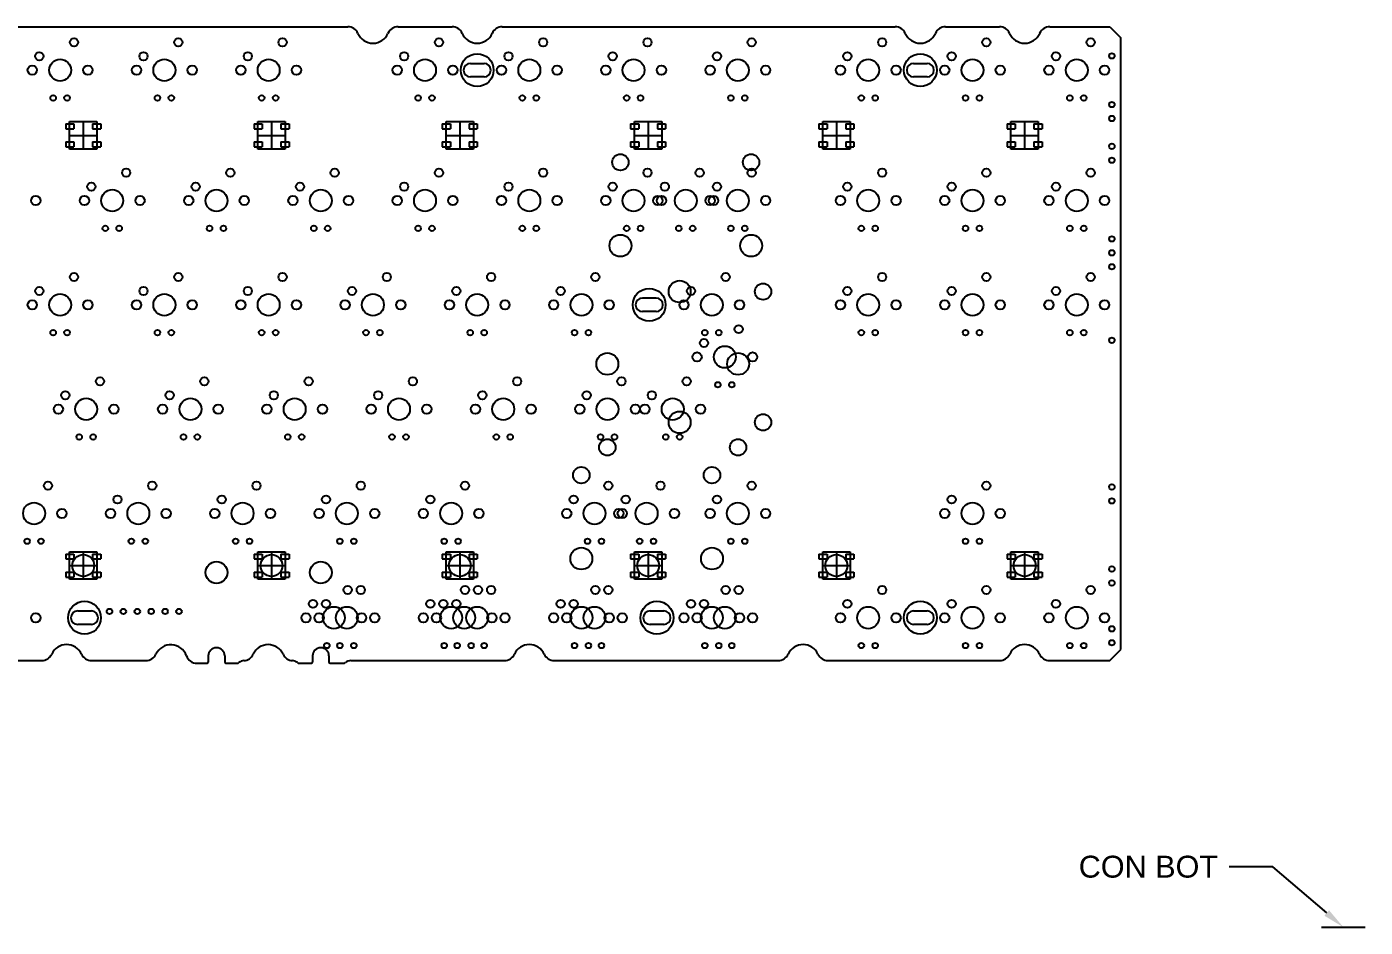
# Model space of a CAD drawing. Header units: millimetres. Extents: x 439 to 1009, y -254 to 714.
# Drawn here: x 731.4 to 975.9, y 532.5 to 697 of the extents above; entities that cross this region are included whole.
import ezdxf
from ezdxf import colors
from ezdxf.entities.mleader import LeaderData, LeaderLine
from ezdxf.math import Vec2, Vec3

# ---------------------------------------------------------------- set-up
doc = ezdxf.new("R2010")
doc.units = ezdxf.units.MM
doc.layers.add('b87', color=210, linetype='Continuous')
doc.layers.add('b87ex', color=220, linetype='Continuous')
doc.styles.get("Standard").update_dxf_attribs({"font": 'arial.ttf'})

msp = doc.modelspace()

# ---------------------------------------------------------------- linework, layer by layer
at = {"layer": 'b87'}
for p, q in [((703.98, 696.97), (790.07, 696.97)), ((799.23, 696.97), (809.12, 696.97)), ((818.28, 696.97), (890.08, 696.97)), ((899.24, 696.97), (909.13, 696.97)), ((918.29, 696.97), (929.26, 696.97)), ((929.26, 696.97), (931.26, 694.97)), ((931.26, 583.21), (931.26, 694.97)), ((738.53, 679.24), (738.53, 678.34)), ((738.53, 679.24), (740.03, 679.24)), ((738.53, 678.34), (740.03, 678.34)), ((739.23, 679.64), (744.23, 679.64)), ((739.23, 674.64), (739.23, 679.64)), ((740.03, 679.24), (740.03, 678.34)), ((741.73, 679.64), (741.73, 674.64)), ((743.43, 679.24), (743.43, 678.34)), ((743.43, 679.24), (744.93, 679.24)), ((743.43, 678.34), (744.93, 678.34)), ((744.23, 679.64), (744.23, 674.64)), ((744.93, 679.24), (744.93, 678.34)), ((772.93, 679.24), (772.93, 678.34)), ((772.93, 679.24), (774.43, 679.24)), ((772.93, 678.34), (774.43, 678.34)), ((773.63, 679.64), (778.63, 679.64)), ((773.63, 674.64), (773.63, 679.64)), ((774.43, 679.24), (774.43, 678.34)), ((776.13, 679.64), (776.13, 674.64)), ((777.83, 679.24), (777.83, 678.34)), ((777.83, 679.24), (779.33, 679.24)), ((777.83, 678.34), (779.33, 678.34)), ((778.63, 679.64), (778.63, 674.64)), ((779.33, 679.24), (779.33, 678.34)), ((807.32, 679.24), (807.32, 678.34)), ((807.32, 679.24), (808.82, 679.24)), ((807.32, 678.34), (808.82, 678.34)), ((808.02, 679.64), (813.02, 679.64)), ((808.02, 674.64), (808.02, 679.64)), ((808.82, 679.24), (808.82, 678.34)), ((810.52, 679.64), (810.52, 674.64)), ((812.22, 679.24), (812.22, 678.34)), ((812.22, 679.24), (813.72, 679.24)), ((812.22, 678.34), (813.72, 678.34)), ((813.02, 679.64), (813.02, 674.64)), ((813.72, 679.24), (813.72, 678.34)), ((841.72, 679.24), (841.72, 678.34)), ((841.72, 679.24), (843.22, 679.24)), ((841.72, 678.34), (843.22, 678.34)), ((842.42, 679.64), (847.42, 679.64)), ((842.42, 674.64), (842.42, 679.64)), ((843.22, 679.24), (843.22, 678.34)), ((844.92, 679.64), (844.92, 674.64)), ((846.62, 679.24), (846.62, 678.34)), ((846.62, 679.24), (848.12, 679.24)), ((846.62, 678.34), (848.12, 678.34)), ((847.42, 679.64), (847.42, 674.64)), ((848.12, 679.24), (848.12, 678.34)), ((876.12, 679.24), (876.12, 678.34)), ((876.12, 679.24), (877.62, 679.24)), ((876.12, 678.34), (877.62, 678.34)), ((876.82, 679.64), (881.82, 679.64)), ((876.82, 674.64), (876.82, 679.64)), ((877.62, 679.24), (877.62, 678.34)), ((879.32, 679.64), (879.32, 674.64)), ((881.02, 679.24), (881.02, 678.34)), ((881.02, 679.24), (882.52, 679.24)), ((881.02, 678.34), (882.52, 678.34)), ((881.82, 679.64), (881.82, 674.64)), ((882.52, 679.24), (882.52, 678.34)), ((910.51, 679.24), (910.51, 678.34)), ((910.51, 679.24), (912.01, 679.24)), ((910.51, 678.34), (912.01, 678.34)), ((911.21, 679.64), (916.21, 679.64)), ((911.21, 674.64), (911.21, 679.64)), ((912.01, 679.24), (912.01, 678.34)), ((913.71, 679.64), (913.71, 674.64)), ((915.41, 679.24), (915.41, 678.34)), ((915.41, 679.24), (916.91, 679.24)), ((915.41, 678.34), (916.91, 678.34)), ((916.21, 679.64), (916.21, 674.64)), ((916.91, 679.24), (916.91, 678.34)), ((738.53, 675.94), (738.53, 675.04)), ((738.53, 675.94), (740.03, 675.94)), ((738.53, 675.04), (740.03, 675.04)), ((739.23, 677.14), (744.23, 677.14)), ((740.03, 675.94), (740.03, 675.04)), ((743.43, 675.94), (743.43, 675.04)), ((743.43, 675.94), (744.93, 675.94)), ((743.43, 675.04), (744.93, 675.04)), ((744.93, 675.94), (744.93, 675.04)), ((772.93, 675.94), (772.93, 675.04)), ((772.93, 675.94), (774.43, 675.94)), ((772.93, 675.04), (774.43, 675.04)), ((773.63, 677.14), (778.63, 677.14)), ((774.43, 675.94), (774.43, 675.04)), ((777.83, 675.94), (777.83, 675.04)), ((777.83, 675.94), (779.33, 675.94)), ((777.83, 675.04), (779.33, 675.04)), ((779.33, 675.94), (779.33, 675.04)), ((807.32, 675.94), (807.32, 675.04)), ((807.32, 675.94), (808.82, 675.94)), ((807.32, 675.04), (808.82, 675.04)), ((808.02, 677.14), (813.02, 677.14)), ((808.82, 675.94), (808.82, 675.04)), ((812.22, 675.94), (812.22, 675.04)), ((812.22, 675.94), (813.72, 675.94)), ((812.22, 675.04), (813.72, 675.04)), ((813.72, 675.94), (813.72, 675.04)), ((841.72, 675.94), (841.72, 675.04)), ((841.72, 675.94), (843.22, 675.94)), ((841.72, 675.04), (843.22, 675.04)), ((842.42, 677.14), (847.42, 677.14)), ((843.22, 675.94), (843.22, 675.04)), ((846.62, 675.94), (846.62, 675.04)), ((846.62, 675.94), (848.12, 675.94)), ((846.62, 675.04), (848.12, 675.04)), ((848.12, 675.94), (848.12, 675.04)), ((876.12, 675.94), (876.12, 675.04)), ((876.12, 675.94), (877.62, 675.94)), ((876.12, 675.04), (877.62, 675.04)), ((876.82, 677.14), (881.82, 677.14)), ((877.62, 675.94), (877.62, 675.04)), ((881.02, 675.94), (881.02, 675.04)), ((881.02, 675.94), (882.52, 675.94)), ((881.02, 675.04), (882.52, 675.04)), ((882.52, 675.94), (882.52, 675.04)), ((910.51, 675.94), (910.51, 675.04)), ((910.51, 675.94), (912.01, 675.94)), ((910.51, 675.04), (912.01, 675.04)), ((911.21, 677.14), (916.21, 677.14)), ((912.01, 675.94), (912.01, 675.04)), ((915.41, 675.94), (915.41, 675.04)), ((915.41, 675.94), (916.91, 675.94)), ((915.41, 675.04), (916.91, 675.04)), ((916.91, 675.94), (916.91, 675.04)), ((744.23, 674.64), (739.23, 674.64)), ((778.63, 674.64), (773.63, 674.64)), ((813.02, 674.64), (808.02, 674.64)), ((847.42, 674.64), (842.42, 674.64)), ((881.82, 674.64), (876.82, 674.64)), ((916.21, 674.64), (911.21, 674.64)), ((738.53, 600.66), (738.53, 599.76)), ((738.53, 600.66), (740.03, 600.66)), ((738.53, 599.76), (740.03, 599.76)), ((739.23, 601.06), (744.23, 601.06)), ((739.23, 596.06), (739.23, 601.06)), ((740.03, 600.66), (740.03, 599.76)), ((741.73, 601.06), (741.73, 596.06)), ((743.43, 600.66), (743.43, 599.76)), ((743.43, 600.66), (744.93, 600.66)), ((743.43, 599.76), (744.93, 599.76)), ((744.23, 601.06), (744.23, 596.06)), ((744.93, 600.66), (744.93, 599.76)), ((772.93, 600.66), (772.93, 599.76)), ((772.93, 600.66), (774.43, 600.66)), ((772.93, 599.76), (774.43, 599.76)), ((773.63, 601.06), (778.63, 601.06)), ((773.63, 596.06), (773.63, 601.06)), ((774.43, 600.66), (774.43, 599.76)), ((776.13, 601.06), (776.13, 596.06)), ((777.83, 600.66), (777.83, 599.76)), ((777.83, 600.66), (779.33, 600.66)), ((777.83, 599.76), (779.33, 599.76)), ((778.63, 601.06), (778.63, 596.06)), ((779.33, 600.66), (779.33, 599.76)), ((807.32, 600.66), (807.32, 599.76)), ((807.32, 600.66), (808.82, 600.66)), ((807.32, 599.76), (808.82, 599.76)), ((808.02, 601.06), (813.02, 601.06)), ((808.02, 596.06), (808.02, 601.06)), ((808.82, 600.66), (808.82, 599.76)), ((810.52, 601.06), (810.52, 596.06)), ((812.22, 600.66), (812.22, 599.76)), ((812.22, 600.66), (813.72, 600.66)), ((812.22, 599.76), (813.72, 599.76)), ((813.02, 601.06), (813.02, 596.06)), ((813.72, 600.66), (813.72, 599.76)), ((841.72, 600.66), (841.72, 599.76)), ((841.72, 600.66), (843.22, 600.66)), ((841.72, 599.76), (843.22, 599.76)), ((842.42, 601.06), (847.42, 601.06)), ((842.42, 596.06), (842.42, 601.06)), ((843.22, 600.66), (843.22, 599.76)), ((844.92, 601.06), (844.92, 596.06)), ((846.62, 600.66), (846.62, 599.76)), ((846.62, 600.66), (848.12, 600.66)), ((846.62, 599.76), (848.12, 599.76)), ((847.42, 601.06), (847.42, 596.06)), ((848.12, 600.66), (848.12, 599.76)), ((876.12, 600.66), (876.12, 599.76)), ((876.12, 600.66), (877.62, 600.66)), ((876.12, 599.76), (877.62, 599.76)), ((876.82, 601.06), (881.82, 601.06)), ((876.82, 596.06), (876.82, 601.06)), ((877.62, 600.66), (877.62, 599.76)), ((879.32, 601.06), (879.32, 596.06)), ((881.02, 600.66), (881.02, 599.76)), ((881.02, 600.66), (882.52, 600.66)), ((881.02, 599.76), (882.52, 599.76)), ((881.82, 601.06), (881.82, 596.06)), ((882.52, 600.66), (882.52, 599.76)), ((910.51, 600.66), (910.51, 599.76)), ((910.51, 600.66), (912.01, 600.66)), ((910.51, 599.76), (912.01, 599.76)), ((911.21, 601.06), (916.21, 601.06)), ((911.21, 596.06), (911.21, 601.06)), ((912.01, 600.66), (912.01, 599.76)), ((913.71, 601.06), (913.71, 596.06)), ((915.41, 600.66), (915.41, 599.76)), ((915.41, 600.66), (916.91, 600.66)), ((915.41, 599.76), (916.91, 599.76)), ((916.21, 601.06), (916.21, 596.06)), ((916.91, 600.66), (916.91, 599.76)), ((738.53, 597.36), (738.53, 596.46)), ((738.53, 597.36), (740.03, 597.36)), ((739.23, 598.56), (744.23, 598.56)), ((740.03, 597.36), (740.03, 596.46)), ((743.43, 597.36), (743.43, 596.46)), ((743.43, 597.36), (744.93, 597.36)), ((744.93, 597.36), (744.93, 596.46)), ((772.93, 597.36), (772.93, 596.46)), ((772.93, 597.36), (774.43, 597.36)), ((773.63, 598.56), (778.63, 598.56)), ((774.43, 597.36), (774.43, 596.46)), ((777.83, 597.36), (777.83, 596.46)), ((777.83, 597.36), (779.33, 597.36)), ((779.33, 597.36), (779.33, 596.46)), ((807.32, 597.36), (807.32, 596.46)), ((807.32, 597.36), (808.82, 597.36)), ((808.02, 598.56), (813.02, 598.56)), ((808.82, 597.36), (808.82, 596.46)), ((812.22, 597.36), (812.22, 596.46)), ((812.22, 597.36), (813.72, 597.36)), ((813.72, 597.36), (813.72, 596.46)), ((841.72, 597.36), (841.72, 596.46)), ((841.72, 597.36), (843.22, 597.36)), ((842.42, 598.56), (847.42, 598.56)), ((843.22, 597.36), (843.22, 596.46)), ((846.62, 597.36), (846.62, 596.46)), ((846.62, 597.36), (848.12, 597.36)), ((848.12, 597.36), (848.12, 596.46)), ((876.12, 597.36), (876.12, 596.46)), ((876.12, 597.36), (877.62, 597.36)), ((876.82, 598.56), (881.82, 598.56)), ((877.62, 597.36), (877.62, 596.46)), ((881.02, 597.36), (881.02, 596.46)), ((881.02, 597.36), (882.52, 597.36)), ((882.52, 597.36), (882.52, 596.46)), ((910.51, 597.36), (910.51, 596.46)), ((910.51, 597.36), (912.01, 597.36)), ((911.21, 598.56), (916.21, 598.56)), ((912.01, 597.36), (912.01, 596.46)), ((915.41, 597.36), (915.41, 596.46)), ((915.41, 597.36), (916.91, 597.36)), ((916.91, 597.36), (916.91, 596.46)), ((738.53, 596.46), (740.03, 596.46)), ((744.23, 596.06), (739.23, 596.06)), ((743.43, 596.46), (744.93, 596.46)), ((772.93, 596.46), (774.43, 596.46)), ((778.63, 596.06), (773.63, 596.06)), ((777.83, 596.46), (779.33, 596.46)), ((807.32, 596.46), (808.82, 596.46)), ((813.02, 596.06), (808.02, 596.06)), ((812.22, 596.46), (813.72, 596.46)), ((841.72, 596.46), (843.22, 596.46)), ((847.42, 596.06), (842.42, 596.06)), ((846.62, 596.46), (848.12, 596.46)), ((876.12, 596.46), (877.62, 596.46)), ((881.82, 596.06), (876.82, 596.06)), ((881.02, 596.46), (882.52, 596.46)), ((910.51, 596.46), (912.01, 596.46)), ((916.21, 596.06), (911.21, 596.06)), ((915.41, 596.46), (916.91, 596.46)), ((764.57, 582.05), (764.57, 580.91)), ((767.57, 582.05), (767.57, 580.91)), ((783.62, 582.05), (783.62, 580.91)), ((786.62, 582.05), (786.62, 580.91)), ((929.26, 581.21), (931.26, 583.21)), ((676.32, 581.21), (734.15, 581.21)), ((743.23, 581.21), (753.2, 581.21)), ((762.48, 580.71), (764.37, 580.71)), ((767.77, 580.71), (769.84, 580.71)), ((781.17, 580.71), (783.42, 580.71)), ((786.82, 580.71), (789.3, 580.71)), ((790.62, 581.21), (818.69, 581.21)), ((827.76, 581.21), (868.69, 581.21)), ((877.77, 581.21), (909.17, 581.21)), ((918.25, 581.21), (929.26, 581.21))]:
    msp.add_line(p, q, dxfattribs=at)
at = {"layer": 'b87', "color": 3}
for p, q in [((812.45, 690.29), (814.95, 690.29)), ((893.41, 690.29), (895.91, 690.29)), ((814.95, 687.8), (812.45, 687.8)), ((895.91, 687.8), (893.41, 687.8)), ((843.87, 647.43), (846.38, 647.43)), ((846.38, 644.94), (843.87, 644.94)), ((740.71, 590.28), (743.21, 590.28)), ((845.28, 590.28), (847.79, 590.28)), ((893.41, 590.28), (895.91, 590.28)), ((743.21, 587.79), (740.71, 587.79)), ((847.79, 587.79), (845.28, 587.79)), ((895.91, 587.79), (893.41, 587.79))]:
    msp.add_line(p, q, dxfattribs=at)
at = {"layer": 'b87'}
for centre, radius in [((740.04, 694.13), 0.75), ((759.09, 694.13), 0.75), ((778.14, 694.13), 0.75), ((806.71, 694.13), 0.75), ((825.76, 694.13), 0.75), ((844.81, 694.13), 0.75), ((863.86, 694.13), 0.75), ((887.68, 694.13), 0.75), ((906.73, 694.13), 0.75), ((925.78, 694.13), 0.75), ((733.69, 691.59), 0.75), ((752.74, 691.59), 0.75), ((771.79, 691.59), 0.75), ((800.36, 691.59), 0.75), ((819.41, 691.59), 0.75), ((838.46, 691.59), 0.75), ((857.51, 691.59), 0.75), ((881.33, 691.59), 0.75), ((900.38, 691.59), 0.75), ((919.43, 691.59), 0.75), ((732.42, 689.05), 0.85), ((737.5, 689.05), 2), ((742.58, 689.05), 0.85), ((751.47, 689.05), 0.85), ((756.55, 689.05), 2), ((761.63, 689.05), 0.85), ((770.52, 689.05), 0.85), ((775.6, 689.05), 2), ((780.68, 689.05), 0.85), ((799.09, 689.05), 0.85), ((804.17, 689.05), 2), ((809.25, 689.05), 0.85), ((818.14, 689.05), 0.85), ((823.22, 689.05), 2), ((828.3, 689.05), 0.85), ((837.19, 689.05), 0.85), ((842.27, 689.05), 2), ((847.35, 689.05), 0.85), ((856.24, 689.05), 0.85), ((861.32, 689.05), 2), ((866.4, 689.05), 0.85), ((880.06, 689.05), 0.85), ((885.14, 689.05), 2), ((890.22, 689.05), 0.85), ((899.11, 689.05), 0.85), ((904.19, 689.05), 2), ((909.27, 689.05), 0.85), ((918.16, 689.05), 0.85), ((923.24, 689.05), 2), ((928.32, 689.05), 0.85), ((736.23, 683.97), 0.5), ((738.77, 683.97), 0.5), ((755.28, 683.97), 0.5), ((757.82, 683.97), 0.5), ((774.33, 683.97), 0.5), ((776.87, 683.97), 0.5), ((802.9, 683.97), 0.5), ((805.44, 683.97), 0.5), ((821.95, 683.97), 0.5), ((824.49, 683.97), 0.5), ((841, 683.97), 0.5), ((843.54, 683.97), 0.5), ((860.05, 683.97), 0.5), ((862.59, 683.97), 0.5), ((883.87, 683.97), 0.5), ((886.41, 683.97), 0.5), ((902.92, 683.97), 0.5), ((905.46, 683.97), 0.5), ((921.97, 683.97), 0.5), ((924.51, 683.97), 0.5), ((839.86, 672.22), 1.5), ((863.74, 672.22), 1.5), ((749.56, 670.31), 0.75), ((768.61, 670.31), 0.75), ((787.66, 670.31), 0.75), ((806.71, 670.31), 0.75), ((825.76, 670.31), 0.75), ((844.81, 670.31), 0.75), ((854.34, 670.31), 0.75), ((863.86, 670.31), 0.75), ((887.68, 670.31), 0.75), ((906.73, 670.31), 0.75), ((925.78, 670.31), 0.75), ((743.21, 667.77), 0.75), ((762.26, 667.77), 0.75), ((781.31, 667.77), 0.75), ((800.36, 667.77), 0.75), ((819.41, 667.77), 0.75), ((838.46, 667.77), 0.75), ((847.99, 667.77), 0.75), ((857.51, 667.77), 0.75), ((881.33, 667.77), 0.75), ((900.38, 667.77), 0.75), ((919.43, 667.77), 0.75), ((733.05, 665.23), 0.85), ((741.94, 665.23), 0.85), ((747.02, 665.23), 2), ((752.1, 665.23), 0.85), ((760.99, 665.23), 0.85), ((766.07, 665.23), 2), ((771.15, 665.23), 0.85), ((780.04, 665.23), 0.85), ((785.12, 665.23), 2), ((790.2, 665.23), 0.85), ((799.09, 665.23), 0.85), ((804.17, 665.23), 2), ((809.25, 665.23), 0.85), ((818.14, 665.23), 0.85), ((823.22, 665.23), 2), ((828.3, 665.23), 0.85), ((837.19, 665.23), 0.85), ((842.27, 665.23), 2), ((846.72, 665.23), 0.85), ((847.35, 665.23), 0.85), ((851.8, 665.23), 2), ((856.24, 665.23), 0.85), ((856.88, 665.23), 0.85), ((861.32, 665.23), 2), ((866.4, 665.23), 0.85), ((880.06, 665.23), 0.85), ((885.14, 665.23), 2), ((890.22, 665.23), 0.85), ((899.11, 665.23), 0.85), ((904.19, 665.23), 2), ((909.27, 665.23), 0.85), ((918.16, 665.23), 0.85), ((923.24, 665.23), 2), ((928.32, 665.23), 0.85), ((745.75, 660.15), 0.5), ((748.29, 660.15), 0.5), ((764.8, 660.15), 0.5), ((767.34, 660.15), 0.5), ((783.85, 660.15), 0.5), ((786.39, 660.15), 0.5), ((802.9, 660.15), 0.5), ((805.44, 660.15), 0.5), ((821.95, 660.15), 0.5), ((824.49, 660.15), 0.5), ((841, 660.15), 0.5), ((843.54, 660.15), 0.5), ((850.53, 660.15), 0.5), ((853.07, 660.15), 0.5), ((860.05, 660.15), 0.5), ((862.59, 660.15), 0.5), ((883.87, 660.15), 0.5), ((886.41, 660.15), 0.5), ((902.92, 660.15), 0.5), ((905.46, 660.15), 0.5), ((921.97, 660.15), 0.5), ((924.51, 660.15), 0.5), ((839.86, 656.98), 2), ((863.74, 656.98), 2), ((740.04, 651.26), 0.75), ((759.09, 651.26), 0.75), ((778.14, 651.26), 0.75), ((797.19, 651.26), 0.75), ((816.24, 651.26), 0.75), ((835.29, 651.26), 0.75), ((850.69, 648.6), 2), ((859.1, 651.26), 0.75), ((887.68, 651.26), 0.75), ((906.73, 651.26), 0.75), ((925.78, 651.26), 0.75), ((733.69, 648.72), 0.75), ((737.5, 646.18), 2), ((752.74, 648.72), 0.75), ((756.55, 646.18), 2), ((771.79, 648.72), 0.75), ((775.6, 646.18), 2), ((790.84, 648.72), 0.75), ((794.65, 646.18), 2), ((809.89, 648.72), 0.75), ((813.7, 646.18), 2), ((828.94, 648.72), 0.75), ((832.75, 646.18), 2), ((852.75, 648.72), 0.75), ((856.56, 646.18), 2), ((865.93, 648.6), 1.5), ((881.33, 648.72), 0.75), ((885.14, 646.18), 2), ((900.38, 648.72), 0.75), ((904.19, 646.18), 2), ((919.43, 648.72), 0.75), ((923.24, 646.18), 2), ((732.42, 646.18), 0.85), ((742.58, 646.18), 0.85), ((751.47, 646.18), 0.85), ((761.63, 646.18), 0.85), ((770.52, 646.18), 0.85), ((780.68, 646.18), 0.85), ((789.57, 646.18), 0.85), ((799.73, 646.18), 0.85), ((808.62, 646.18), 0.85), ((818.78, 646.18), 0.85), ((827.67, 646.18), 0.85), ((837.83, 646.18), 0.85), ((851.48, 646.18), 0.85), ((861.64, 646.18), 0.85), ((880.06, 646.18), 0.85), ((890.22, 646.18), 0.85), ((899.11, 646.18), 0.85), ((909.27, 646.18), 0.85), ((918.16, 646.18), 0.85), ((928.32, 646.18), 0.85), ((736.23, 641.1), 0.5), ((738.77, 641.1), 0.5), ((755.28, 641.1), 0.5), ((757.82, 641.1), 0.5), ((774.33, 641.1), 0.5), ((776.87, 641.1), 0.5), ((793.38, 641.1), 0.5), ((795.92, 641.1), 0.5), ((812.43, 641.1), 0.5), ((814.97, 641.1), 0.5), ((831.48, 641.1), 0.5), ((834.02, 641.1), 0.5), ((855.29, 641.1), 0.5), ((857.83, 641.1), 0.5), ((861.48, 641.74), 0.75), ((883.87, 641.1), 0.5), ((886.41, 641.1), 0.5), ((902.92, 641.1), 0.5), ((905.46, 641.1), 0.5), ((921.97, 641.1), 0.5), ((924.51, 641.1), 0.5), ((855.13, 639.2), 0.75), ((858.94, 636.66), 2), ((837.48, 635.39), 2), ((853.86, 636.66), 0.85), ((861.36, 635.39), 2), ((864.02, 636.66), 0.85), ((744.8, 632.21), 0.75), ((763.85, 632.21), 0.75), ((782.9, 632.21), 0.75), ((801.95, 632.21), 0.75), ((821, 632.21), 0.75), ((840.05, 632.21), 0.75), ((851.96, 632.21), 0.75), ((857.67, 631.58), 0.5), ((860.21, 631.58), 0.5), ((738.45, 629.67), 0.75), ((742.26, 627.13), 2), ((757.5, 629.67), 0.75), ((761.31, 627.13), 2), ((776.55, 629.67), 0.75), ((780.36, 627.13), 2), ((795.6, 629.67), 0.75), ((799.41, 627.13), 2), ((814.65, 629.67), 0.75), ((818.46, 627.13), 2), ((833.7, 629.67), 0.75), ((837.51, 627.13), 2), ((845.61, 629.67), 0.75), ((849.42, 627.13), 2), ((737.18, 627.13), 0.85), ((747.34, 627.13), 0.85), ((756.23, 627.13), 0.85), ((766.39, 627.13), 0.85), ((775.28, 627.13), 0.85), ((785.44, 627.13), 0.85), ((794.33, 627.13), 0.85), ((804.49, 627.13), 0.85), ((813.38, 627.13), 0.85), ((823.54, 627.13), 0.85), ((832.43, 627.13), 0.85), ((842.59, 627.13), 0.85), ((844.34, 627.13), 0.85), ((850.69, 624.72), 2), ((854.5, 627.13), 0.85), ((865.93, 624.72), 1.5), ((740.99, 622.05), 0.5), ((743.53, 622.05), 0.5), ((760.04, 622.05), 0.5), ((762.58, 622.05), 0.5), ((779.09, 622.05), 0.5), ((781.63, 622.05), 0.5), ((798.14, 622.05), 0.5), ((800.68, 622.05), 0.5), ((817.19, 622.05), 0.5), ((819.73, 622.05), 0.5), ((836.24, 622.05), 0.5), ((837.48, 620.15), 1.5), ((838.78, 622.05), 0.5), ((848.15, 622.05), 0.5), ((850.69, 622.05), 0.5), ((861.36, 620.15), 1.5), ((832.72, 615.07), 1.5), ((856.59, 615.07), 1.5), ((735.28, 613.16), 0.75), ((754.33, 613.16), 0.75), ((773.38, 613.16), 0.75), ((792.43, 613.16), 0.75), ((811.48, 613.16), 0.75), ((837.67, 613.16), 0.75), ((847.19, 613.16), 0.75), ((863.86, 613.16), 0.75), ((906.73, 613.16), 0.75), ((747.98, 610.62), 0.75), ((767.03, 610.62), 0.75), ((786.08, 610.62), 0.75), ((805.13, 610.62), 0.75), ((831.32, 610.62), 0.75), ((840.84, 610.62), 0.75), ((857.51, 610.62), 0.75), ((900.38, 610.62), 0.75), ((732.74, 608.08), 2), ((737.82, 608.08), 0.85), ((746.71, 608.08), 0.85), ((751.79, 608.08), 2), ((756.87, 608.08), 0.85), ((765.76, 608.08), 0.85), ((770.84, 608.08), 2), ((775.92, 608.08), 0.85), ((784.81, 608.08), 0.85), ((789.89, 608.08), 2), ((794.97, 608.08), 0.85), ((803.86, 608.08), 0.85), ((808.94, 608.08), 2), ((814.02, 608.08), 0.85), ((830.05, 608.08), 0.85), ((839.57, 608.08), 0.85), ((840.21, 608.08), 0.85), ((849.73, 608.08), 0.85), ((856.24, 608.08), 0.85), ((861.32, 608.08), 2), ((866.4, 608.08), 0.85), ((899.11, 608.08), 0.85), ((904.19, 608.08), 2), ((909.27, 608.08), 0.85), ((731.47, 603), 0.5), ((734.01, 603), 0.5), ((750.52, 603), 0.5), ((753.06, 603), 0.5), ((769.57, 603), 0.5), ((772.11, 603), 0.5), ((788.62, 603), 0.5), ((791.16, 603), 0.5), ((807.67, 603), 0.5), ((810.21, 603), 0.5), ((832.72, 599.83), 2), ((833.86, 603), 0.5), ((836.4, 603), 0.5), ((843.38, 603), 0.5), ((845.92, 603), 0.5), ((856.59, 599.83), 2), ((860.05, 603), 0.5), ((862.59, 603), 0.5), ((902.92, 603), 0.5), ((905.46, 603), 0.5), ((741.73, 598.56), 2), ((766.07, 597.29), 2), ((776.13, 598.56), 2), ((785.12, 597.29), 2), ((810.52, 598.56), 2), ((844.92, 598.56), 2), ((879.32, 598.56), 2), ((913.71, 598.56), 2), ((790.04, 594.11), 0.75), ((792.43, 594.11), 0.75), ((811.48, 594.11), 0.75), ((813.86, 594.11), 0.75), ((816.24, 594.11), 0.75), ((835.29, 594.11), 0.75), ((837.67, 594.11), 0.75), ((859.1, 594.11), 0.75), ((861.48, 594.11), 0.75), ((887.68, 594.11), 0.75), ((906.73, 594.11), 0.75), ((925.78, 594.11), 0.75), ((783.69, 591.57), 0.75), ((786.08, 591.57), 0.75), ((805.13, 591.57), 0.75), ((807.51, 591.57), 0.75), ((809.89, 591.57), 0.75), ((828.94, 591.57), 0.75), ((831.32, 591.57), 0.75), ((852.75, 591.57), 0.75), ((855.13, 591.57), 0.75), ((881.33, 591.57), 0.75), ((900.38, 591.57), 0.75), ((919.43, 591.57), 0.75), ((733.05, 589.03), 0.85), ((782.42, 589.03), 0.85), ((784.81, 589.03), 0.85), ((787.5, 589.03), 2), ((789.89, 589.03), 2), ((792.58, 589.03), 0.85), ((794.97, 589.03), 0.85), ((803.86, 589.03), 0.85), ((806.24, 589.03), 0.85), ((808.94, 589.03), 2), ((811.32, 589.03), 2), ((813.7, 589.03), 2), ((816.4, 589.03), 0.85), ((818.78, 589.03), 0.85), ((827.67, 589.03), 0.85), ((830.05, 589.03), 0.85), ((832.75, 589.03), 2), ((835.13, 589.03), 2), ((837.83, 589.03), 0.85), ((840.21, 589.03), 0.85), ((851.48, 589.03), 0.85), ((853.86, 589.03), 0.85), ((856.56, 589.03), 2), ((858.94, 589.03), 2), ((861.64, 589.03), 0.85), ((864.02, 589.03), 0.85), ((880.06, 589.03), 0.85), ((890.22, 589.03), 0.85), ((899.11, 589.03), 0.85), ((904.19, 589.03), 2), ((909.27, 589.03), 0.85), ((918.16, 589.03), 0.85), ((923.24, 589.03), 2), ((928.32, 589.03), 0.85), ((786.23, 583.95), 0.5), ((788.62, 583.95), 0.5), ((791.16, 583.95), 0.5), ((807.67, 583.95), 0.5), ((810.05, 583.95), 0.5), ((812.59, 583.95), 0.5), ((814.97, 583.95), 0.5), ((831.48, 583.95), 0.5), ((834.02, 583.95), 0.5), ((836.4, 583.95), 0.5), ((855.29, 583.95), 0.5), ((857.83, 583.95), 0.5), ((860.21, 583.95), 0.5), ((883.87, 583.95), 0.5), ((886.41, 583.95), 0.5), ((902.92, 583.95), 0.5), ((905.46, 583.95), 0.5), ((921.97, 583.95), 0.5), ((924.51, 583.95), 0.5)]:
    msp.add_circle(centre, radius, dxfattribs=at)
at = {"layer": 'b87', "color": 5}
for centre in [(813.7, 689.05), (894.66, 689.05), (845.13, 646.18), (741.96, 589.03), (846.54, 589.03), (894.66, 589.04)]:
    msp.add_circle(centre, 3, dxfattribs=at)
at = {"layer": 'b87', "color": 2, "linetype": 'Continuous'}
for centre in [(929.66, 691.65), (929.66, 682.76), (929.66, 680.22), (929.66, 675.14), (929.66, 672.6), (929.66, 658.22), (929.66, 655.68), (929.66, 653.14), (929.66, 639.71), (929.66, 612.91), (929.66, 610.37), (929.66, 597.92), (929.66, 595.38), (746.52, 590.18), (749.06, 590.18), (751.6, 590.18), (754.14, 590.18), (756.68, 590.18), (759.22, 590.18), (929.66, 587), (929.66, 584.46)]:
    msp.add_circle(centre, 0.5, dxfattribs=at)
at = {"layer": 'b87', "color": 4}
for centre in [(835.13, 608.08), (844.65, 608.08), (885.14, 589.03)]:
    msp.add_circle(centre, 2, dxfattribs=at)
at = {"layer": 'b87'}
for centre, radius, start, end in [((790.07, 694.97), 2, 23.5782, 90), ((799.23, 694.97), 2, 90, 156.4218), ((809.12, 694.97), 2, 23.5782, 90), ((818.28, 694.97), 2, 90, 156.4218), ((890.08, 694.97), 2, 23.5782, 90), ((899.24, 694.97), 2, 90, 156.4218), ((909.13, 694.97), 2, 23.5782, 90), ((918.29, 694.97), 2, 90, 156.4218), ((794.65, 696.97), 3, 203.5782, 336.4218), ((813.7, 696.97), 3, 203.5782, 336.4218), ((894.66, 696.97), 3, 203.5782, 336.4218), ((913.71, 696.97), 3, 203.5782, 336.4218), ((734.15, 583.21), 2, 270, 335.1654), ((738.69, 581.11), 3, 24.8346, 155.1654), ((743.23, 583.21), 2, 204.8346, 270), ((753.2, 583.21), 2, 270, 335.1654), ((757.74, 581.11), 3, 18.6629, 155.1654), ((762.48, 582.71), 2, 198.6629, 270), ((766.07, 582.05), 1.5, 0, 180), ((770.96, 583.2), 2, 273.2731, 335.2375), ((775.5, 581.11), 3, 24.7625, 155.2375), ((780.05, 583.2), 2, 204.7625, 266.7269), ((785.12, 582.05), 1.5, 0, 180), ((818.69, 583.21), 2, 270, 335.1654), ((823.22, 581.11), 3, 24.8346, 155.1654), ((827.76, 583.21), 2, 204.8346, 270), ((868.69, 583.21), 2, 270, 335.1654), ((873.23, 581.11), 3, 24.8346, 155.1654), ((877.77, 583.21), 2, 204.8346, 270), ((909.17, 583.21), 2, 270, 335.1654), ((913.71, 581.11), 3, 24.8346, 155.1654), ((918.25, 583.21), 2, 204.8346, 270), ((764.37, 580.91), 0.2, 270, 0), ((767.77, 580.91), 0.2, 180, 270), ((769.84, 581.21), 0.5, 270, 311.4096), ((771.16, 579.71), 1.5, 93.2731, 131.4096), ((779.85, 579.71), 1.5, 48.5904, 86.7269), ((781.17, 581.21), 0.5, 228.5904, 270), ((783.42, 580.91), 0.2, 270, 0), ((786.82, 580.91), 0.2, 180, 270), ((789.3, 581.21), 0.5, 270, 311.4096), ((790.62, 579.71), 1.5, 90, 131.4096)]:
    msp.add_arc(centre, radius, start, end, dxfattribs=at)
at = {"layer": 'b87', "color": 3}
for centre, start, end in [((812.45, 689.05), 90, 270), ((814.95, 689.05), 270, 90), ((893.41, 689.05), 90, 270), ((895.91, 689.05), 270, 90), ((843.87, 646.18), 90, 270), ((846.38, 646.18), 270, 90), ((740.71, 589.03), 90, 270), ((743.21, 589.03), 270, 90), ((845.28, 589.03), 90, 270), ((847.79, 589.03), 270, 90), ((893.41, 589.04), 90, 270), ((895.91, 589.04), 270, 90)]:
    msp.add_arc(centre, 1.24, start, end, dxfattribs=at)
at = {"layer": 'b87'}
msp.add_point((741.73, 677.14), dxfattribs=at)
at = {"layer": 'b87ex', "color": 5}
msp.add_line((967.94, 532.5), (975.94, 532.5), dxfattribs=at)

# ---------------------------------------------------------------- leaders
at = {"layer": 'b87ex'}
ml = msp.add_multileader_mtext('Standard', dxfattribs=at)
ml.set_content('CON BOT', color=256)
ml.set_leader_properties()
ml.build(insert=Vec2(0, 0))
ctx = ml.context
ctx.base_point, ctx.plane_origin = Vec3(921.98, 543.53), Vec3(971.94, 532.5)
ctx.text_align_type = 2
notes = []
notes.append((ctx, [(0, (1, 1, 0), (959.05, 543.53), (-1, 0), 8, [(0, [(971.94, 532.5)], 0, [])])]))
ctx.mtext.insert, ctx.mtext.alignment, ctx.mtext.flow_direction = Vec3(949.05, 545.56), 3, 5
for ctx, leaders in notes:
    for number, flags, end, landing, length, lines in leaders:
        leader = LeaderData()
        leader.index, (leader.has_last_leader_line, leader.has_dogleg_vector, leader.attachment_direction) = number, flags
        leader.last_leader_point, leader.dogleg_vector, leader.dogleg_length = Vec3(end), Vec3(landing), length
        for number, points, colour, breaks in lines:
            line = LeaderLine()
            line.index, line.vertices, line.color, line.breaks = number, Vec3.list(points), colors.encode_raw_color(colour), breaks
            leader.lines.append(line)
        ctx.leaders.append(leader)

doc.saveas('drawing.dxf')
